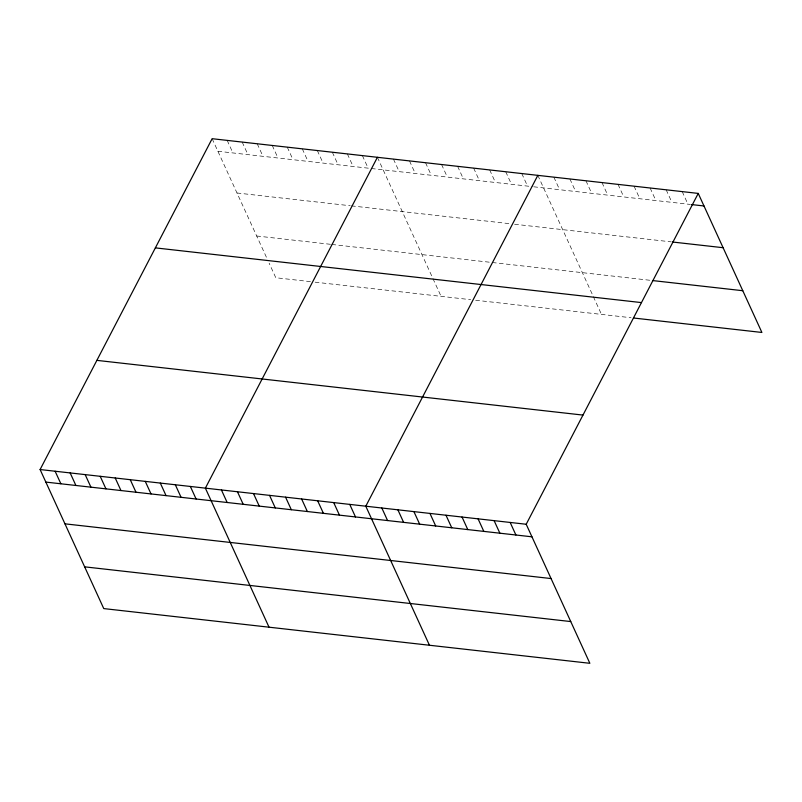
<?xml version="1.0" encoding="UTF-8"?>
<svg xmlns="http://www.w3.org/2000/svg" width="802" height="802" viewBox="0 0 802 802"><rect width="100%" height="100%" fill="white"/><g stroke="black" fill="none" stroke-linecap="round" stroke-linejoin="round"><path stroke-width="0.6" stroke-dasharray="4.01 3.01" d="M217.883 151.247L532.468 186.655M533.701 186.796L690.412 204.44M237.001 192.991L350.263 205.743M351.416 205.873L510.864 223.818M514.563 224.229L671.274 241.873M256.69 235.999L330.655 244.319M331.807 244.45L491.065 262.384M492.298 262.515L651.475 280.439M310.474 281.642L275.798 277.743L269.111 263.126M315.096 282.164L470.684 299.677M475.626 300.229L631.104 317.732M682.201 191.608L687.946 204.159M666.161 189.803L671.906 202.355M650.121 187.999L655.866 200.55M634.071 186.194L639.826 198.746M618.031 184.38L623.786 196.941M601.991 182.575L607.736 195.137M585.951 180.771L591.696 193.322M569.911 178.966L575.656 191.518M553.871 177.162L559.616 189.713M537.831 175.357L592.889 295.617M593.36 296.66L601.49 314.404M521.781 173.553L527.536 186.104M505.741 171.748L511.496 184.3M489.701 169.944L495.446 182.495M473.661 168.129L479.406 180.691M457.621 166.325L463.366 178.876M441.581 164.52L447.326 177.072M425.541 162.716L431.286 175.267M409.501 160.911L415.246 173.463M393.451 159.107L399.206 171.658M377.411 157.302L432.468 277.562M432.95 278.605L441.07 296.339M362.384 155.608L368.138 168.159M347.366 153.914L353.111 166.475M332.339 152.23L338.083 164.781M317.311 150.535L323.066 163.087M302.284 148.841L308.038 161.392M287.266 147.157L293.011 159.708M272.239 145.463L277.983 158.014M257.211 143.769L262.966 156.32M242.184 142.074L247.938 154.636M227.166 140.39L232.911 152.941M212.139 138.696L267.196 258.956"/><path stroke-width="1.2" d="M698.241 193.412L526.202 524.257L589.861 663.304L103.759 608.588L40.1 469.541L212.139 138.696L698.241 193.412L761.9 332.459L633.57 318.013M377.411 157.302L205.372 488.147L269.031 627.194M537.831 175.357L365.792 506.202L429.451 645.249M691.645 204.58L703.986 205.964M672.507 242.014L723.103 247.708M652.708 280.58L742.792 290.715M155.367 247.878L641.47 302.595M96.872 360.369L582.974 415.085M40.1 469.541L526.202 524.257M45.844 482.092L531.947 536.809M64.962 523.836L551.064 578.553M84.651 566.844L570.753 621.56M510.162 522.453L515.907 535.004M494.122 520.648L499.867 533.2M478.082 518.844L483.827 531.395M462.032 517.039L467.787 529.591M445.992 515.235L451.747 527.786M429.952 513.43L435.697 525.982M413.912 511.616L419.657 524.177M397.872 509.811L403.617 522.373M381.832 508.007L387.577 520.558M349.742 504.398L355.497 516.949M333.702 502.593L339.457 515.145M317.662 500.789L323.417 513.34M301.622 498.984L307.367 511.536M285.582 497.18L291.327 509.731M269.542 495.365L275.286 507.927M253.502 493.561L259.247 506.122M237.462 491.756L243.206 504.308M221.412 489.952L227.166 502.503M190.355 486.453L196.099 499.004M175.327 484.769L181.072 497.32M160.3 483.075L166.044 495.626M145.272 481.38L151.027 493.932M130.255 479.696L135.999 492.248M115.227 478.002L120.972 490.553M100.2 476.308L105.944 488.859M85.172 474.614L90.927 487.175M70.155 472.929L75.899 485.481M55.127 471.235L60.872 483.786"/></g></svg>
